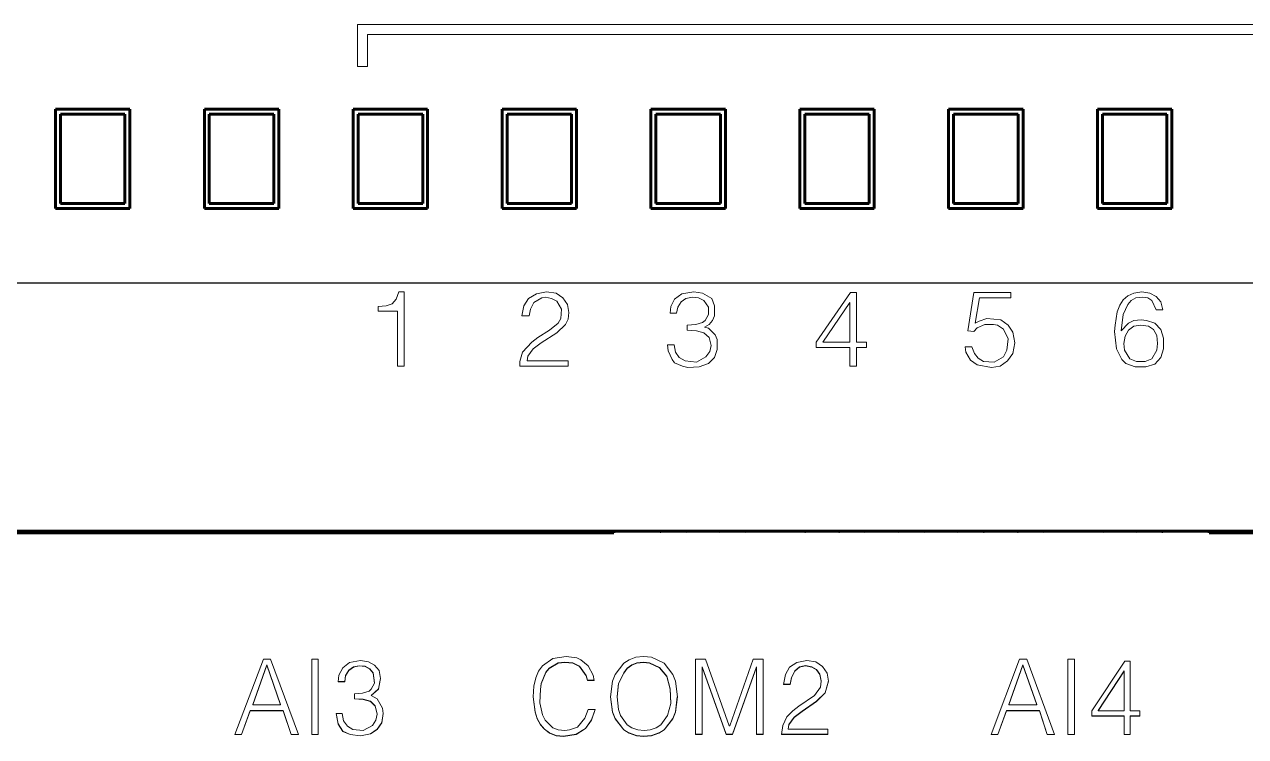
# Model space of a CAD drawing. Header units: millimetres. Extents: x 0 to 53000, y -591 to 24400.
# Drawn here: x 24667.74 to 24692.35, y 2715.86 to 2730.21 of the extents above; entities that cross this region are included whole.
import ezdxf
from ezdxf.enums import TextEntityAlignment as Align

# ---------------------------------------------------------------- set-up
doc = ezdxf.new("R2010")
doc.units = ezdxf.units.MM
doc.linetypes.add('K5LT_BASIC', pattern=[0])
doc.linetypes.add('K5LT_THIN', pattern=[0])
doc.layers.add('Основная', color=7, linetype='Continuous', lineweight=30)
doc.styles.add('текст', font='isocpeui.ttf')

# ---------------------------------------------------------------- blocks, each defined once
blk = doc.blocks.new('Программируемое реле ПР102')
at = {"layer": 'Основная', "linetype": 'K5LT_THIN', "lineweight": 18}
for p, q in [((47.335, -12.293), (47.335, -13.143)), ((47.335, -12.293), (92.535, -12.293)), ((47.535, -12.493), (92.335, -12.493)), ((47.535, -12.493), (47.535, -13.143)), ((47.535, -13.143), (47.335, -13.143)), ((48.168, -17.683), (48.115, -17.83)), ((48.275, -17.683), (48.168, -17.683)), ((48.275, -19.176), (48.275, -17.683)), ((51.142, -17.683), (50.942, -17.723)), ((51.342, -17.71), (51.142, -17.683)), ((51.475, -17.803), (51.342, -17.71)), ((54.115, -17.683), (53.875, -17.723)), ((54.288, -17.71), (54.115, -17.683)), ((54.475, -17.816), (54.288, -17.71)), ((57.275, -17.696), (56.582, -18.696)), ((57.395, -17.696), (57.275, -17.696)), ((57.395, -18.696), (57.395, -17.696)), ((59.755, -17.696), (59.635, -18.47)), ((60.502, -17.696), (59.755, -17.696)), ((60.502, -17.803), (60.502, -17.696)), ((62.982, -17.71), (62.862, -17.763)), ((63.142, -17.683), (62.982, -17.71)), ((63.302, -17.71), (63.142, -17.683)), ((63.435, -17.776), (63.302, -17.71)), ((47.915, -17.963), (47.755, -17.976)), ((48.035, -17.923), (47.915, -17.963)), ((48.115, -17.83), (48.035, -17.923)), ((50.688, -17.963), (50.648, -18.163)), ((50.782, -17.816), (50.688, -17.963)), ((50.942, -17.723), (50.782, -17.816)), ((50.822, -18.03), (50.888, -17.896)), ((50.888, -17.896), (51.048, -17.803)), ((51.048, -17.803), (51.128, -17.79)), ((51.128, -17.79), (51.248, -17.816)), ((51.248, -17.816), (51.355, -17.87)), ((51.355, -17.87), (51.448, -18.03)), ((51.568, -17.936), (51.475, -17.803)), ((51.595, -18.096), (51.568, -17.936)), ((53.728, -17.83), (53.648, -17.976)), ((53.875, -17.723), (53.728, -17.83)), ((53.795, -17.99), (53.862, -17.883)), ((53.862, -17.883), (53.955, -17.816)), ((53.955, -17.816), (54.088, -17.79)), ((54.088, -17.79), (54.208, -17.803)), ((54.208, -17.803), (54.315, -17.856)), ((54.315, -17.856), (54.408, -17.99)), ((54.528, -17.963), (54.475, -17.816)), ((54.528, -18.163), (54.528, -17.963)), ((57.262, -17.896), (56.715, -18.696)), ((57.262, -18.696), (57.262, -17.896)), ((59.782, -18.31), (59.875, -17.803)), ((59.875, -17.803), (60.502, -17.803)), ((62.702, -17.95), (62.648, -18.083)), ((62.768, -17.843), (62.702, -17.95)), ((62.862, -17.763), (62.768, -17.843)), ((62.768, -18.136), (62.862, -17.936)), ((62.862, -17.936), (62.928, -17.856)), ((62.928, -17.856), (63.022, -17.803)), ((63.022, -17.803), (63.155, -17.79)), ((63.155, -17.79), (63.262, -17.803)), ((63.262, -17.803), (63.342, -17.856)), ((63.342, -17.856), (63.435, -18.043)), ((63.528, -17.883), (63.435, -17.776)), ((63.568, -18.043), (63.528, -17.883)), ((47.755, -17.976), (47.755, -18.07)), ((47.755, -18.07), (48.142, -18.07)), ((48.142, -18.07), (48.142, -19.176)), ((50.648, -18.163), (50.795, -18.163)), ((50.795, -18.163), (50.822, -18.03)), ((51.448, -18.03), (51.435, -18.216)), ((51.582, -18.23), (51.595, -18.096)), ((53.648, -17.976), (53.635, -18.11)), ((53.635, -18.11), (53.768, -18.11)), ((53.768, -18.11), (53.795, -17.99)), ((54.408, -18.136), (54.342, -18.256)), ((54.408, -17.99), (54.408, -18.136)), ((54.488, -18.256), (54.528, -18.163)), ((62.648, -18.083), (62.608, -18.35)), ((62.728, -18.47), (62.768, -18.136)), ((63.435, -18.043), (63.568, -18.043)), ((51.208, -18.456), (50.968, -18.603)), ((51.382, -18.31), (51.208, -18.456)), ((51.355, -18.51), (51.528, -18.336)), ((51.435, -18.216), (51.382, -18.31)), ((51.528, -18.336), (51.582, -18.23)), ((54.155, -18.336), (53.982, -18.35)), ((53.982, -18.35), (53.982, -18.456)), ((53.982, -18.456), (54.168, -18.47)), ((54.288, -18.296), (54.155, -18.336)), ((54.342, -18.256), (54.288, -18.296)), ((54.328, -18.39), (54.422, -18.336)), ((54.408, -18.416), (54.328, -18.39)), ((54.542, -18.55), (54.408, -18.416)), ((54.422, -18.336), (54.488, -18.256)), ((59.755, -18.483), (59.822, -18.403)), ((59.862, -18.27), (59.782, -18.31)), ((59.822, -18.403), (59.982, -18.336)), ((60.022, -18.216), (59.862, -18.27)), ((59.982, -18.336), (60.155, -18.336)), ((60.302, -18.243), (60.022, -18.216)), ((60.155, -18.336), (60.235, -18.35)), ((60.235, -18.35), (60.355, -18.43)), ((60.448, -18.35), (60.302, -18.243)), ((60.355, -18.43), (60.448, -18.63)), ((60.542, -18.496), (60.448, -18.35)), ((62.608, -18.35), (62.595, -18.483)), ((62.875, -18.31), (62.728, -18.47)), ((62.875, -18.456), (62.808, -18.576)), ((62.982, -18.256), (62.875, -18.31)), ((62.982, -18.376), (62.875, -18.456)), ((63.128, -18.243), (62.982, -18.256)), ((63.115, -18.35), (62.982, -18.376)), ((63.275, -18.376), (63.115, -18.35)), ((63.235, -18.256), (63.128, -18.243)), ((63.408, -18.31), (63.235, -18.256)), ((63.382, -18.443), (63.275, -18.376)), ((63.448, -18.563), (63.382, -18.443)), ((63.528, -18.443), (63.408, -18.31)), ((63.582, -18.616), (63.528, -18.443)), ((50.848, -18.696), (50.662, -18.896)), ((50.968, -18.603), (50.848, -18.696)), ((51.035, -18.71), (51.355, -18.51)), ((54.168, -18.47), (54.315, -18.51)), ((54.315, -18.51), (54.422, -18.603)), ((54.422, -18.603), (54.462, -18.763)), ((54.582, -18.643), (54.542, -18.55)), ((54.582, -18.843), (54.582, -18.643)), ((56.582, -18.696), (56.582, -18.803)), ((56.715, -18.696), (57.262, -18.696)), ((57.595, -18.696), (57.395, -18.696)), ((57.595, -18.803), (57.595, -18.696)), ((59.635, -18.47), (59.755, -18.483)), ((60.448, -18.63), (60.422, -18.856)), ((60.582, -18.71), (60.542, -18.496)), ((62.595, -18.483), (62.635, -18.83)), ((62.808, -18.576), (62.782, -18.723)), ((63.462, -18.723), (63.448, -18.563)), ((63.582, -18.83), (63.582, -18.616)), ((50.662, -18.896), (50.608, -19.083)), ((50.768, -18.976), (50.875, -18.83)), ((50.875, -18.83), (51.035, -18.71)), ((53.582, -18.75), (53.595, -18.87)), ((53.715, -18.75), (53.582, -18.75)), ((53.595, -18.87), (53.675, -19.043)), ((53.742, -18.896), (53.715, -18.75)), ((53.822, -19.003), (53.742, -18.896)), ((54.435, -18.883), (54.355, -18.99)), ((54.462, -18.763), (54.435, -18.883)), ((54.528, -19.003), (54.582, -18.843)), ((56.582, -18.803), (57.262, -18.803)), ((57.262, -18.803), (57.262, -19.176)), ((57.395, -19.176), (57.395, -18.803)), ((57.395, -18.803), (57.595, -18.803)), ((59.715, -18.79), (59.582, -18.79)), ((59.582, -18.79), (59.595, -18.896)), ((59.595, -18.896), (59.688, -19.056)), ((59.768, -18.923), (59.715, -18.79)), ((59.848, -19.016), (59.768, -18.923)), ((60.422, -18.856), (60.355, -18.99)), ((60.435, -19.07), (60.542, -18.923)), ((60.542, -18.923), (60.582, -18.71)), ((62.635, -18.83), (62.742, -19.043)), ((62.782, -18.723), (62.795, -18.856)), ((62.795, -18.856), (62.902, -19.03)), ((63.342, -19.03), (63.448, -18.856)), ((63.448, -18.856), (63.462, -18.723)), ((63.528, -19.003), (63.582, -18.83)), ((48.142, -19.176), (48.275, -19.176)), ((50.608, -19.083), (50.608, -19.176)), ((50.608, -19.176), (51.582, -19.176)), ((50.755, -19.07), (50.768, -18.976)), ((51.582, -19.07), (50.755, -19.07)), ((51.582, -19.176), (51.582, -19.07)), ((53.675, -19.043), (53.728, -19.11)), ((53.728, -19.11), (53.888, -19.176)), ((53.942, -19.07), (53.822, -19.003)), ((53.888, -19.176), (53.995, -19.203)), ((54.168, -19.096), (53.942, -19.07)), ((53.995, -19.203), (54.222, -19.19)), ((54.355, -18.99), (54.168, -19.096)), ((54.222, -19.19), (54.408, -19.123)), ((54.408, -19.123), (54.528, -19.003)), ((57.262, -19.176), (57.395, -19.176)), ((59.688, -19.056), (59.822, -19.15)), ((59.822, -19.15), (60.115, -19.203)), ((59.955, -19.083), (59.848, -19.016)), ((60.168, -19.096), (59.955, -19.083)), ((60.115, -19.203), (60.288, -19.176)), ((60.355, -18.99), (60.168, -19.096)), ((60.288, -19.176), (60.435, -19.07)), ((62.742, -19.043), (62.822, -19.123)), ((62.822, -19.123), (63.008, -19.19)), ((62.902, -19.03), (63.035, -19.083)), ((63.008, -19.19), (63.222, -19.19)), ((63.035, -19.083), (63.208, -19.083)), ((63.208, -19.083), (63.342, -19.03)), ((63.222, -19.19), (63.408, -19.136)), ((63.408, -19.136), (63.528, -19.003)), ((45.439, -25.085), (44.866, -26.602)), ((45.586, -25.085), (45.439, -25.085)), ((46.146, -26.602), (45.586, -25.085)), ((46.546, -25.085), (46.413, -25.085)), ((46.413, -25.085), (46.413, -26.602)), ((46.546, -26.602), (46.546, -25.085)), ((51.276, -25.07), (51.063, -25.217)), ((51.543, -25.03), (51.276, -25.07)), ((51.756, -25.057), (51.543, -25.03)), ((51.836, -25.097), (51.756, -25.057)), ((51.983, -25.217), (51.836, -25.097)), ((52.809, -25.097), (52.703, -25.164)), ((52.943, -25.044), (52.809, -25.097)), ((53.103, -25.03), (52.943, -25.044)), ((53.263, -25.044), (53.103, -25.03)), ((53.516, -25.164), (53.263, -25.044)), ((54.149, -25.084), (54.149, -26.601)), ((54.349, -25.084), (54.149, -25.084)), ((54.829, -26.428), (54.349, -25.084)), ((55.309, -25.084), (54.843, -26.428)), ((55.509, -25.084), (55.309, -25.084)), ((55.509, -26.601), (55.509, -25.084)), ((60.679, -25.085), (60.106, -26.602)), ((60.826, -25.085), (60.679, -25.085)), ((61.386, -26.602), (60.826, -25.085)), ((61.653, -25.085), (61.653, -26.602)), ((61.786, -25.085), (61.653, -25.085)), ((61.786, -26.602), (61.786, -25.085)), ((45.506, -25.199), (45.226, -25.998)), ((45.506, -25.204), (45.226, -26.003)), ((45.786, -25.998), (45.506, -25.199)), ((45.506, -25.199), (45.506, -25.204)), ((45.786, -26.003), (45.506, -25.204)), ((47.039, -25.258), (46.959, -25.404)), ((47.173, -25.151), (47.039, -25.258)), ((47.093, -25.412), (47.159, -25.306)), ((47.093, -25.417), (47.159, -25.311)), ((47.159, -25.306), (47.253, -25.239)), ((47.159, -25.311), (47.253, -25.244)), ((47.159, -25.306), (47.159, -25.311)), ((47.399, -25.111), (47.173, -25.151)), ((47.253, -25.239), (47.373, -25.213)), ((47.253, -25.244), (47.373, -25.218)), ((47.253, -25.239), (47.253, -25.244)), ((47.373, -25.213), (47.373, -25.218)), ((47.373, -25.213), (47.493, -25.226)), ((47.373, -25.218), (47.493, -25.231)), ((47.559, -25.138), (47.399, -25.111)), ((47.493, -25.226), (47.493, -25.231)), ((47.493, -25.226), (47.586, -25.279)), ((47.493, -25.231), (47.586, -25.284)), ((47.679, -25.204), (47.559, -25.138)), ((47.586, -25.279), (47.653, -25.359)), ((47.586, -25.279), (47.586, -25.284)), ((47.586, -25.284), (47.653, -25.364)), ((47.773, -25.311), (47.679, -25.204)), ((47.799, -25.471), (47.773, -25.311)), ((50.983, -25.323), (50.929, -25.456)), ((51.063, -25.217), (50.983, -25.323)), ((51.036, -25.571), (51.129, -25.345)), ((51.129, -25.345), (51.196, -25.265)), ((51.129, -25.35), (51.196, -25.27)), ((51.129, -25.345), (51.129, -25.35)), ((51.196, -25.265), (51.383, -25.158)), ((51.196, -25.27), (51.383, -25.164)), ((51.196, -25.265), (51.196, -25.27)), ((51.383, -25.158), (51.516, -25.145)), ((51.383, -25.164), (51.516, -25.15)), ((51.383, -25.158), (51.383, -25.164)), ((51.516, -25.145), (51.676, -25.158)), ((51.516, -25.145), (51.516, -25.15)), ((51.516, -25.15), (51.676, -25.164)), ((51.676, -25.158), (51.809, -25.225)), ((51.676, -25.158), (51.676, -25.164)), ((51.676, -25.164), (51.809, -25.23)), ((51.809, -25.225), (51.809, -25.23)), ((51.809, -25.225), (51.943, -25.411)), ((51.809, -25.23), (51.943, -25.416)), ((52.089, -25.403), (51.983, -25.217)), ((52.703, -25.164), (52.529, -25.39)), ((52.769, -25.265), (52.703, -25.358)), ((52.769, -25.27), (52.703, -25.363)), ((52.863, -25.198), (52.769, -25.265)), ((52.863, -25.203), (52.769, -25.27)), ((52.769, -25.265), (52.769, -25.27)), ((52.969, -25.158), (52.863, -25.198)), ((52.969, -25.164), (52.863, -25.203)), ((52.863, -25.198), (52.863, -25.203)), ((53.103, -25.145), (52.969, -25.158)), ((53.103, -25.15), (52.969, -25.164)), ((52.969, -25.158), (52.969, -25.164)), ((53.223, -25.158), (53.103, -25.145)), ((53.103, -25.145), (53.103, -25.15)), ((53.223, -25.164), (53.103, -25.15)), ((53.423, -25.251), (53.223, -25.158)), ((53.223, -25.158), (53.223, -25.164)), ((53.423, -25.257), (53.223, -25.164)), ((53.423, -25.251), (53.423, -25.257)), ((53.569, -25.425), (53.423, -25.251)), ((53.569, -25.43), (53.423, -25.257)), ((53.689, -25.39), (53.516, -25.164)), ((54.283, -25.238), (54.283, -25.243)), ((54.283, -25.238), (54.763, -26.596)), ((54.283, -26.601), (54.283, -25.243)), ((54.283, -25.243), (54.763, -26.601)), ((54.896, -26.596), (55.376, -25.238)), ((54.896, -26.601), (55.376, -25.243)), ((55.376, -25.238), (55.376, -25.243)), ((55.376, -25.243), (55.376, -26.601)), ((56.043, -25.243), (55.963, -25.39)), ((56.189, -25.15), (56.043, -25.243)), ((56.083, -25.451), (56.149, -25.318)), ((56.083, -25.456), (56.149, -25.323)), ((56.149, -25.318), (56.243, -25.238)), ((56.149, -25.323), (56.243, -25.243)), ((56.149, -25.318), (56.149, -25.323)), ((56.389, -25.11), (56.189, -25.15)), ((56.243, -25.238), (56.363, -25.212)), ((56.243, -25.243), (56.363, -25.217)), ((56.243, -25.238), (56.243, -25.243)), ((56.363, -25.212), (56.363, -25.217)), ((56.363, -25.212), (56.496, -25.238)), ((56.363, -25.217), (56.496, -25.243)), ((56.576, -25.137), (56.389, -25.11)), ((56.496, -25.238), (56.496, -25.243)), ((56.496, -25.238), (56.589, -25.291)), ((56.496, -25.243), (56.589, -25.297)), ((56.709, -25.23), (56.576, -25.137)), ((56.589, -25.291), (56.656, -25.385)), ((56.589, -25.291), (56.589, -25.297)), ((56.589, -25.297), (56.656, -25.39)), ((56.803, -25.363), (56.709, -25.23)), ((60.746, -25.199), (60.466, -25.998)), ((60.746, -25.204), (60.466, -26.003)), ((60.746, -25.199), (60.746, -25.204)), ((61.026, -25.998), (60.746, -25.199)), ((61.026, -26.003), (60.746, -25.204)), ((62.799, -25.125), (62.133, -26.123)), ((62.786, -25.319), (62.266, -26.118)), ((62.786, -25.324), (62.266, -26.123)), ((62.786, -25.319), (62.786, -25.324)), ((62.786, -26.123), (62.786, -25.324)), ((62.906, -25.125), (62.799, -25.125)), ((62.906, -26.123), (62.906, -25.125)), ((46.959, -25.404), (46.946, -25.537)), ((46.946, -25.532), (47.079, -25.532)), ((46.946, -25.537), (47.079, -25.537)), ((47.079, -25.532), (47.093, -25.412)), ((47.079, -25.537), (47.093, -25.417)), ((47.079, -25.532), (47.079, -25.537)), ((47.093, -25.412), (47.093, -25.417)), ((47.679, -25.564), (47.613, -25.684)), ((47.653, -25.359), (47.653, -25.364)), ((47.653, -25.359), (47.679, -25.559)), ((47.653, -25.364), (47.679, -25.564)), ((47.679, -25.559), (47.679, -25.564)), ((47.759, -25.678), (47.799, -25.468)), ((47.759, -25.684), (47.799, -25.471)), ((50.929, -25.456), (50.889, -25.629)), ((51.023, -25.691), (51.036, -25.571)), ((51.023, -25.696), (51.036, -25.576)), ((51.036, -25.576), (51.129, -25.35)), ((51.036, -25.571), (51.036, -25.576)), ((51.943, -25.411), (51.943, -25.416)), ((51.943, -25.411), (51.969, -25.504)), ((51.943, -25.416), (51.969, -25.51)), ((51.969, -25.504), (52.102, -25.504)), ((51.969, -25.504), (51.969, -25.51)), ((51.969, -25.51), (52.103, -25.51)), ((52.103, -25.51), (52.089, -25.403)), ((52.476, -25.523), (52.436, -25.842)), ((52.529, -25.39), (52.476, -25.523)), ((52.596, -25.571), (52.569, -25.837)), ((52.596, -25.576), (52.569, -25.842)), ((52.703, -25.358), (52.596, -25.571)), ((52.703, -25.363), (52.596, -25.576)), ((52.596, -25.571), (52.596, -25.576)), ((52.703, -25.358), (52.703, -25.363)), ((53.569, -25.425), (53.569, -25.43)), ((53.636, -25.677), (53.569, -25.425)), ((53.636, -25.683), (53.569, -25.43)), ((53.743, -25.523), (53.689, -25.39)), ((53.783, -25.842), (53.743, -25.523)), ((55.963, -25.39), (55.923, -25.59)), ((55.923, -25.59), (56.056, -25.59)), ((55.924, -25.584), (56.056, -25.584)), ((56.056, -25.584), (56.083, -25.451)), ((56.056, -25.59), (56.083, -25.456)), ((56.056, -25.584), (56.056, -25.59)), ((56.083, -25.451), (56.083, -25.456)), ((56.656, -25.385), (56.656, -25.39)), ((56.656, -25.385), (56.683, -25.518)), ((56.656, -25.39), (56.683, -25.523)), ((56.683, -25.523), (56.669, -25.643)), ((56.683, -25.518), (56.683, -25.523)), ((56.763, -25.757), (56.829, -25.52)), ((56.763, -25.763), (56.829, -25.523)), ((56.829, -25.523), (56.803, -25.363)), ((47.439, -25.764), (47.279, -25.777)), ((47.279, -25.777), (47.279, -25.883)), ((47.573, -25.724), (47.439, -25.764)), ((47.613, -25.684), (47.573, -25.724)), ((47.613, -25.812), (47.759, -25.678)), ((47.613, -25.817), (47.759, -25.684)), ((47.613, -25.812), (47.613, -25.817)), ((47.733, -25.883), (47.613, -25.817)), ((47.759, -25.678), (47.759, -25.684)), ((50.889, -25.629), (50.876, -25.842)), ((50.876, -25.839), (50.916, -26.143)), ((51.009, -25.957), (51.023, -25.691)), ((51.009, -25.962), (51.023, -25.696)), ((51.023, -25.691), (51.023, -25.696)), ((52.436, -25.84), (52.476, -26.143)), ((52.569, -25.837), (52.569, -25.842)), ((53.636, -25.677), (53.636, -25.683)), ((53.649, -25.97), (53.636, -25.677)), ((53.649, -25.976), (53.636, -25.683)), ((53.743, -26.143), (53.782, -25.84)), ((56.549, -25.816), (56.229, -26.029)), ((56.669, -25.643), (56.549, -25.816)), ((56.589, -25.93), (56.763, -25.757)), ((56.589, -25.936), (56.763, -25.763)), ((56.763, -25.757), (56.763, -25.763)), ((45.226, -25.998), (45.226, -26.003)), ((45.226, -26.003), (45.786, -26.003)), ((45.786, -25.998), (45.786, -26.003)), ((47.279, -25.878), (47.453, -25.891)), ((47.279, -25.883), (47.453, -25.897)), ((47.453, -25.891), (47.599, -25.931)), ((47.453, -25.891), (47.453, -25.897)), ((47.453, -25.897), (47.599, -25.937)), ((47.599, -25.931), (47.693, -26.025)), ((47.599, -25.931), (47.599, -25.937)), ((47.599, -25.937), (47.693, -26.03)), ((47.693, -26.025), (47.733, -26.184)), ((47.693, -26.025), (47.693, -26.03)), ((47.693, -26.03), (47.733, -26.19)), ((47.839, -26.07), (47.733, -25.883)), ((47.853, -26.176), (47.839, -26.07)), ((50.876, -25.842), (50.916, -26.149)), ((51.009, -25.957), (51.009, -25.962)), ((51.063, -26.202), (51.009, -25.962)), ((52.436, -25.842), (52.476, -26.149)), ((52.569, -25.842), (52.596, -26.095)), ((53.583, -26.215), (53.649, -25.976)), ((53.649, -25.97), (53.649, -25.976)), ((53.743, -26.149), (53.783, -25.842)), ((56.229, -26.029), (56.109, -26.122)), ((56.296, -26.13), (56.589, -25.93)), ((56.296, -26.135), (56.589, -25.936)), ((56.589, -25.93), (56.589, -25.936)), ((60.466, -25.998), (60.466, -26.003)), ((60.466, -26.003), (61.026, -26.003)), ((61.026, -25.998), (61.026, -26.003)), ((44.999, -26.597), (45.173, -26.118)), ((44.999, -26.602), (45.173, -26.123)), ((45.173, -26.118), (45.839, -26.118)), ((45.173, -26.118), (45.173, -26.123)), ((45.173, -26.123), (45.839, -26.123)), ((45.839, -26.118), (45.839, -26.123)), ((45.839, -26.118), (45.999, -26.597)), ((45.839, -26.123), (45.999, -26.602)), ((46.906, -26.176), (46.946, -26.389)), ((47.026, -26.176), (46.906, -26.176)), ((46.907, -26.176), (46.946, -26.384)), ((47.053, -26.323), (47.026, -26.176)), ((47.133, -26.429), (47.053, -26.323)), ((47.706, -26.309), (47.639, -26.416)), ((47.733, -26.19), (47.706, -26.309)), ((47.733, -26.184), (47.733, -26.19)), ((47.826, -26.357), (47.852, -26.174)), ((47.826, -26.363), (47.853, -26.176)), ((50.916, -26.143), (50.956, -26.277)), ((50.916, -26.143), (50.916, -26.149)), ((50.916, -26.149), (50.956, -26.282)), ((50.956, -26.277), (50.956, -26.282)), ((50.956, -26.277), (51.023, -26.396)), ((50.956, -26.282), (51.023, -26.402)), ((51.116, -26.308), (51.063, -26.202)), ((51.276, -26.468), (51.116, -26.308)), ((51.916, -26.269), (51.769, -26.455)), ((51.983, -26.095), (51.916, -26.269)), ((51.929, -26.476), (52.049, -26.303)), ((51.929, -26.482), (52.049, -26.308)), ((52.129, -26.095), (51.983, -26.095)), ((52.049, -26.303), (52.127, -26.095)), ((52.049, -26.308), (52.129, -26.095)), ((52.049, -26.303), (52.049, -26.308)), ((52.476, -26.143), (52.529, -26.277)), ((52.476, -26.143), (52.476, -26.149)), ((52.476, -26.149), (52.529, -26.282)), ((52.529, -26.277), (52.529, -26.282)), ((52.529, -26.277), (52.703, -26.503)), ((52.529, -26.282), (52.703, -26.508)), ((52.596, -26.095), (52.636, -26.215)), ((52.636, -26.215), (52.769, -26.402)), ((53.449, -26.402), (53.583, -26.215)), ((53.516, -26.503), (53.689, -26.277)), ((53.516, -26.508), (53.689, -26.282)), ((53.689, -26.277), (53.743, -26.143)), ((53.689, -26.282), (53.743, -26.149)), ((53.689, -26.277), (53.689, -26.282)), ((53.743, -26.143), (53.743, -26.149)), ((55.989, -26.242), (55.909, -26.415)), ((56.109, -26.122), (55.989, -26.242)), ((56.029, -26.396), (56.136, -26.25)), ((56.029, -26.402), (56.136, -26.255)), ((56.136, -26.25), (56.296, -26.13)), ((56.136, -26.255), (56.296, -26.135)), ((56.136, -26.25), (56.136, -26.255)), ((56.296, -26.13), (56.296, -26.135)), ((60.239, -26.597), (60.413, -26.118)), ((60.239, -26.602), (60.413, -26.123)), ((60.413, -26.118), (60.413, -26.123)), ((60.413, -26.118), (61.079, -26.118)), ((60.413, -26.123), (61.079, -26.123)), ((61.079, -26.118), (61.239, -26.597)), ((61.079, -26.118), (61.079, -26.123)), ((61.079, -26.123), (61.239, -26.602)), ((62.133, -26.123), (62.133, -26.23)), ((62.133, -26.224), (62.786, -26.224)), ((62.133, -26.23), (62.786, -26.23)), ((62.266, -26.118), (62.266, -26.123)), ((62.266, -26.123), (62.786, -26.123)), ((62.786, -26.224), (62.786, -26.23)), ((62.786, -26.23), (62.786, -26.602)), ((63.106, -26.123), (62.906, -26.123)), ((62.906, -26.224), (62.906, -26.23)), ((62.906, -26.224), (63.106, -26.224)), ((62.906, -26.602), (62.906, -26.23)), ((62.906, -26.23), (63.106, -26.23)), ((63.106, -26.23), (63.106, -26.123)), ((46.946, -26.384), (47.039, -26.531)), ((46.946, -26.384), (46.946, -26.389)), ((46.946, -26.389), (47.039, -26.536)), ((47.039, -26.531), (47.039, -26.536)), ((47.039, -26.531), (47.186, -26.597)), ((47.039, -26.536), (47.186, -26.602)), ((47.239, -26.496), (47.133, -26.429)), ((47.453, -26.522), (47.239, -26.496)), ((47.639, -26.416), (47.453, -26.522)), ((47.599, -26.584), (47.733, -26.491)), ((47.599, -26.589), (47.733, -26.496)), ((47.733, -26.491), (47.826, -26.357)), ((47.733, -26.496), (47.826, -26.363)), ((47.733, -26.491), (47.733, -26.496)), ((47.826, -26.357), (47.826, -26.363)), ((51.023, -26.396), (51.023, -26.402)), ((51.023, -26.396), (51.103, -26.49)), ((51.023, -26.402), (51.103, -26.495)), ((51.103, -26.49), (51.103, -26.495)), ((51.103, -26.49), (51.209, -26.569)), ((51.103, -26.495), (51.209, -26.575)), ((51.209, -26.569), (51.209, -26.575)), ((51.209, -26.569), (51.343, -26.623)), ((51.209, -26.575), (51.343, -26.628)), ((51.383, -26.508), (51.276, -26.468)), ((51.516, -26.521), (51.383, -26.508)), ((51.609, -26.508), (51.516, -26.521)), ((51.769, -26.455), (51.609, -26.508)), ((51.743, -26.596), (51.929, -26.476)), ((51.743, -26.601), (51.929, -26.482)), ((51.929, -26.476), (51.929, -26.482)), ((52.703, -26.503), (52.703, -26.508)), ((52.703, -26.503), (52.809, -26.569)), ((52.703, -26.508), (52.809, -26.575)), ((52.769, -26.402), (52.863, -26.468)), ((52.809, -26.569), (52.809, -26.575)), ((52.809, -26.569), (52.956, -26.623)), ((52.809, -26.575), (52.956, -26.628)), ((52.863, -26.468), (52.983, -26.508)), ((52.983, -26.508), (53.116, -26.521)), ((53.116, -26.521), (53.236, -26.508)), ((53.236, -26.508), (53.356, -26.468)), ((53.263, -26.623), (53.409, -26.569)), ((53.263, -26.628), (53.409, -26.575)), ((53.356, -26.468), (53.449, -26.402)), ((53.409, -26.569), (53.516, -26.503)), ((53.409, -26.575), (53.516, -26.508)), ((53.409, -26.569), (53.409, -26.575)), ((53.516, -26.503), (53.516, -26.508)), ((54.843, -26.428), (54.829, -26.428)), ((55.909, -26.415), (55.883, -26.601)), ((56.016, -26.49), (56.029, -26.396)), ((56.016, -26.495), (56.029, -26.402)), ((56.016, -26.49), (56.016, -26.495)), ((56.816, -26.495), (56.016, -26.495)), ((56.029, -26.396), (56.029, -26.402)), ((56.816, -26.601), (56.816, -26.495)), ((44.866, -26.602), (44.999, -26.602)), ((44.868, -26.597), (44.999, -26.597)), ((44.999, -26.597), (44.999, -26.602)), ((45.999, -26.597), (45.999, -26.602)), ((45.999, -26.597), (46.144, -26.597)), ((45.999, -26.602), (46.146, -26.602)), ((46.413, -26.597), (46.546, -26.597)), ((46.413, -26.602), (46.546, -26.602)), ((47.186, -26.597), (47.399, -26.624)), ((47.186, -26.597), (47.186, -26.602)), ((47.186, -26.602), (47.399, -26.629)), ((47.399, -26.624), (47.599, -26.584)), ((47.399, -26.629), (47.599, -26.589)), ((47.399, -26.624), (47.399, -26.629)), ((47.599, -26.584), (47.599, -26.589)), ((51.343, -26.623), (51.343, -26.628)), ((51.343, -26.623), (51.489, -26.636)), ((51.343, -26.628), (51.489, -26.641)), ((51.489, -26.636), (51.743, -26.596)), ((51.489, -26.641), (51.743, -26.601)), ((51.489, -26.636), (51.489, -26.641)), ((51.743, -26.596), (51.743, -26.601)), ((52.956, -26.623), (53.103, -26.636)), ((52.956, -26.623), (52.956, -26.628)), ((52.956, -26.628), (53.103, -26.641)), ((53.103, -26.636), (53.263, -26.623)), ((53.103, -26.641), (53.263, -26.628)), ((53.103, -26.636), (53.103, -26.641)), ((53.263, -26.623), (53.263, -26.628)), ((54.149, -26.596), (54.283, -26.596)), ((54.149, -26.601), (54.283, -26.601)), ((54.763, -26.596), (54.763, -26.601)), ((54.763, -26.596), (54.896, -26.596)), ((54.763, -26.601), (54.896, -26.601)), ((54.896, -26.596), (54.896, -26.601)), ((55.376, -26.596), (55.509, -26.596)), ((55.376, -26.601), (55.509, -26.601)), ((55.883, -26.596), (56.816, -26.596)), ((55.883, -26.601), (56.816, -26.601)), ((60.106, -26.602), (60.239, -26.602)), ((60.108, -26.597), (60.239, -26.597)), ((60.239, -26.597), (60.239, -26.602)), ((61.239, -26.597), (61.384, -26.597)), ((61.239, -26.597), (61.239, -26.602)), ((61.239, -26.602), (61.386, -26.602)), ((61.653, -26.597), (61.786, -26.597)), ((61.653, -26.602), (61.786, -26.602)), ((62.786, -26.597), (62.906, -26.597)), ((62.786, -26.602), (62.906, -26.602))]:
    blk.add_line(p, q, dxfattribs=at)
at = {"layer": 'Основная', "linetype": 'K5LT_BASIC', "lineweight": 60}
for p, q in [((42.75, -14), (41.25, -14)), ((41.25, -14), (41.25, -16)), ((42.75, -16), (42.75, -14)), ((44.25, -14), (44.25, -16)), ((45.75, -14), (44.25, -14)), ((45.75, -16), (45.75, -14)), ((47.25, -14), (47.25, -16)), ((48.75, -14), (47.25, -14)), ((48.75, -16), (48.75, -14)), ((50.25, -14), (50.25, -16)), ((51.75, -14), (50.25, -14)), ((51.75, -16), (51.75, -14)), ((53.25, -14), (53.25, -16)), ((54.75, -14), (53.25, -14)), ((54.75, -16), (54.75, -14)), ((56.25, -14), (56.25, -16)), ((57.75, -14), (56.25, -14)), ((57.75, -16), (57.75, -14)), ((60.75, -14), (59.25, -14)), ((59.25, -14), (59.25, -16)), ((60.75, -16), (60.75, -14)), ((62.25, -14), (62.25, -16)), ((63.75, -14), (62.25, -14)), ((63.75, -16), (63.75, -14)), ((41.35, -14.1), (41.35, -15.9)), ((42.65, -14.1), (41.35, -14.1)), ((42.65, -15.9), (42.65, -14.1)), ((45.65, -14.1), (44.35, -14.1)), ((44.35, -14.1), (44.35, -15.9)), ((45.65, -15.9), (45.65, -14.1)), ((47.35, -14.1), (47.35, -15.9)), ((48.65, -14.1), (47.35, -14.1)), ((48.65, -15.9), (48.65, -14.1)), ((51.65, -14.1), (50.35, -14.1)), ((50.35, -14.1), (50.35, -15.9)), ((51.65, -15.9), (51.65, -14.1)), ((53.35, -14.1), (53.35, -15.9)), ((54.65, -14.1), (53.35, -14.1)), ((54.65, -15.9), (54.65, -14.1)), ((57.65, -14.1), (56.35, -14.1)), ((56.35, -14.1), (56.35, -15.9)), ((57.65, -15.9), (57.65, -14.1)), ((60.65, -14.1), (59.35, -14.1)), ((59.35, -14.1), (59.35, -15.9)), ((60.65, -15.9), (60.65, -14.1)), ((62.35, -14.1), (62.35, -15.9)), ((63.65, -14.1), (62.35, -14.1)), ((63.65, -15.9), (63.65, -14.1)), ((41.35, -15.9), (42.65, -15.9)), ((44.35, -15.9), (45.65, -15.9)), ((47.35, -15.9), (48.65, -15.9)), ((50.35, -15.9), (51.65, -15.9)), ((53.35, -15.9), (54.65, -15.9)), ((56.35, -15.9), (57.65, -15.9)), ((59.35, -15.9), (60.65, -15.9)), ((62.35, -15.9), (63.65, -15.9)), ((41.25, -16), (42.75, -16)), ((44.25, -16), (45.75, -16)), ((47.25, -16), (48.75, -16)), ((50.25, -16), (51.75, -16)), ((53.25, -16), (54.75, -16)), ((56.25, -16), (57.75, -16)), ((59.25, -16), (60.75, -16)), ((62.25, -16), (63.75, -16)), ((114.2, -22.5), (2.8, -22.5)), ((52.5, -22.535), (2.8, -22.535)), ((52.5, -22.509), (52.5, -22.535)), ((53, -22.504), (53.1, -22.504)), ((53.45, -22.507), (53.45, -22.527)), ((53.95, -22.507), (53.95, -22.527)), ((54.65, -22.507), (54.65, -22.524)), ((55.15, -22.507), (55.15, -22.524)), ((55.85, -22.507), (55.85, -22.52)), ((56.35, -22.507), (56.35, -22.52)), ((57.05, -22.507), (57.05, -22.517)), ((57.55, -22.507), (57.55, -22.517)), ((58.25, -22.507), (58.25, -22.515)), ((58.75, -22.507), (58.75, -22.515)), ((59.45, -22.507), (59.45, -22.517)), ((59.95, -22.507), (59.95, -22.517)), ((60.65, -22.507), (60.65, -22.52)), ((61.15, -22.507), (61.15, -22.52)), ((61.85, -22.507), (61.85, -22.524)), ((62.35, -22.507), (62.35, -22.524)), ((63.05, -22.507), (63.05, -22.527)), ((63.55, -22.507), (63.55, -22.527)), ((64, -22.504), (63.9, -22.504)), ((64.5, -22.509), (64.5, -22.535)), ((64.5, -22.535), (114.2, -22.535))]:
    blk.add_line(p, q, dxfattribs=at)
for centre, major_axis, start_param, end_param in [((54.3, -22.507), (0.35, 0), 0, 3.141593), ((55.5, -22.507), (0.35, 0), 0, 3.141593), ((56.7, -22.507), (-0.35, 0), 3.141593, 6.283185), ((57.9, -22.507), (0.35, 0), 0, 3.141593), ((59.1, -22.507), (0.35, 0), 0, 3.141593), ((60.3, -22.507), (-0.35, 0), 3.141593, 6.283185), ((61.5, -22.507), (0.35, 0), 0, 3.141593), ((62.7, -22.507), (0.35, 0), 0, 3.141593)]:
    blk.add_ellipse(centre, major_axis=major_axis, ratio=0.008727, start_param=start_param, end_param=end_param, dxfattribs=at)
for points in [[(53.1, -22.504), (53.305, -22.504), (53.45, -22.506), (53.45, -22.507)], [(63.9, -22.504), (63.695, -22.504), (63.55, -22.506), (63.55, -22.507)]]:
    blk.add_rational_spline(points, [1, 0.804737854124, 0.804737854124, 1], degree=3, dxfattribs=at)
at = {"layer": 'Основная', "style": 'текст'}
blk.add_attdef('№', text='', height=40, dxfattribs=at).set_placement((57, -88), align=Align.MIDDLE_CENTER)

msp = doc.modelspace()

# ---------------------------------------------------------------- linework, layer by layer
at = {"layer": 'Основная'}
for p, q in [((24667.11543, 2725), (24692.11543, 2725.00001)), ((24692.11543, 2725), (24717.11543, 2725.00001))]:
    msp.add_line(p, q, dxfattribs=at)

# ---------------------------------------------------------------- block references
msp.add_blockref('Программируемое реле ПР102', (24627.11543, 2742.5), dxfattribs=at)

doc.saveas('drawing.dxf')
